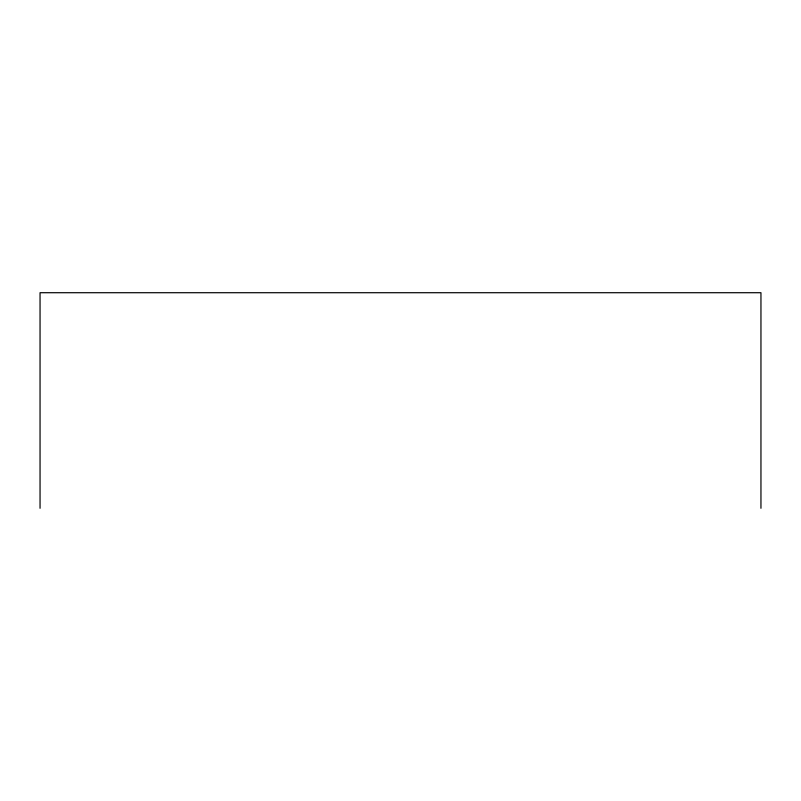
<?xml version="1.0" encoding="UTF-8"?>
<svg xmlns="http://www.w3.org/2000/svg" width="801" height="801" viewBox="0 0 801 801"><rect width="100%" height="100%" fill="white"/><g stroke="black" fill="none" stroke-linecap="round" stroke-linejoin="round"><path stroke-width="1.2" d="M760.95 508.285L760.95 292.715L40.05 292.715L40.05 508.285"/></g></svg>
